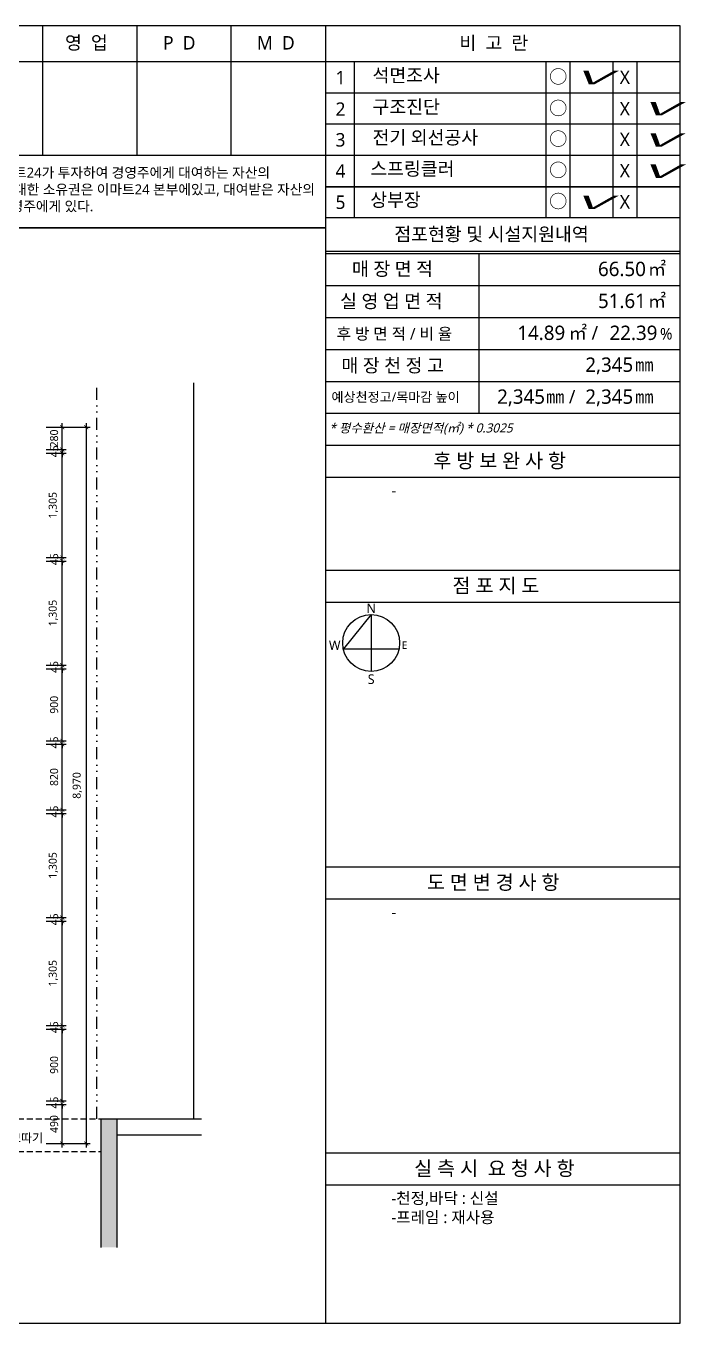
# Model space of a CAD drawing. Header units: millimetres. Extents: x 549809 to 574494, y -72589 to -46121.
# Drawn here: x 566231 to 574494, y -72589 to -56347 of the extents above; entities that cross this region are included whole.
import ezdxf
from ezdxf.enums import TextEntityAlignment as Align

# ---------------------------------------------------------------- set-up
doc = ezdxf.new("R2010")
doc.units = ezdxf.units.MM
doc.linetypes.add('DIVIDE', pattern=[1.25, 0.5, -0.25, 0, -0.25, 0, -0.25])
doc.linetypes.add('HIDDEN', pattern=[0.375, 0.25, -0.125])
for name, color, linetype in [('DIM', 7, 'Continuous'), ('HATCH', 6, 'Continuous'), ('layout', 2, 'Continuous'), ('OUT', 4, 'Continuous'), ('SHEET', 6, 'Continuous'), ('text', 7, 'Continuous'), ('TXT', 7, 'Continuous'), ('WALL', 2, 'Continuous'), ('천정라인', 1, 'Continuous')]:
    doc.layers.add(name, color=color, linetype=linetype)
doc.styles.get("Standard").update_dxf_attribs({"font": 'malgun.ttf'})
doc.styles.add('맑은고딕', font='malgun.ttf')
doc.dimstyles.new('DIM_기본(50)', dxfattribs={"dimscale": 50, "dimtxt": 2, "dimasz": 1, "dimexe": 1, "dimexo": 2, "dimgap": 1, "dimtad": 1, "dimtoh": 1, "dimdec": 0, "dimzin": 0, "dimdsep": 46, "dimlunit": 6, "dimtxsty": '맑은고딕', "dimblk": 'ARCHTICK', "dimcen": 1, "dimdle": 1, "dimclrd": 1, "dimclre": 1, "dimclrt": 7, "dimadec": 0, "dimazin": 0, "dimtfac": 1, "dimtdec": 0, "dimtix": 1, "dimtmove": 2, "dimatfit": 3, "dimldrblk": 'ARCHTICK', "dimfxl": 1, "dimtolj": 1, "dimtzin": 0, "dimlwd": -1, "dimlwe": -1, "dimarcsym": 0})

# ---------------------------------------------------------------- blocks, each defined once
blk = doc.blocks.new('도면FORM(50)_1')
at = {"layer": 'layout', "color": 7}
for p, q in [((232575, -90412), (232285, -90772)), ((232575, -90412), (232575, -91006)), ((232285, -90772), (232865, -90772))]:
    blk.add_line(p, q, dxfattribs=at)
blk.add_circle((232575, -90709), 297, dxfattribs=at)
at = {"layer": 'SHEET', "color": 7}
for p, q in [((235800, -84271), (215289, -84271)), ((221096, -84271), (221096, -84867)), ((221863, -84271), (221863, -84867)), ((222719, -84271), (222719, -84867)), ((223696, -84271), (223696, -84867)), ((227900, -84271), (227900, -85796)), ((228168, -84271), (228168, -85623)), ((229150, -85623), (229150, -84271)), ((230133, -85623), (230133, -84271)), ((231115, -85623), (231115, -84271)), ((232097, -84271), (232097, -97806)), ((235800, -84646), (228168, -84646)), ((232397, -84646), (232397, -86274)), ((227900, -84867), (215289, -84867)), ((215558, -84867), (215558, -86379)), ((216891, -84867), (216891, -86379)), ((217391, -84867), (217391, -86379)), ((217659, -84867), (217659, -86379)), ((218993, -84867), (218993, -86379)), ((218993, -84867), (218993, -86379)), ((219493, -84867), (219493, -86379)), ((219761, -84867), (219761, -86379)), ((221095, -84867), (221095, -86379)), ((221095, -84867), (221095, -86379)), ((221595, -84867), (221595, -86379)), ((221863, -84867), (221863, -86379)), ((223196, -84867), (223196, -86379)), ((223196, -84867), (223196, -86379)), ((223696, -84867), (223696, -86379)), ((223965, -84867), (223965, -86379)), ((225298, -84867), (225298, -86379)), ((225298, -84867), (225298, -86379)), ((225798, -84867), (225798, -86379)), ((226067, -84867), (226067, -86379)), ((227400, -84867), (227400, -86379)), ((227400, -84867), (227400, -86379)), ((227900, -84867), (227900, -86379)), ((235800, -84971), (232097, -84971)), ((215558, -85262), (217391, -85262)), ((217659, -85262), (219493, -85262)), ((219761, -85262), (220595, -85262)), ((219761, -85262), (221595, -85262)), ((221863, -85262), (223696, -85262)), ((221863, -85262), (223696, -85262)), ((223965, -85262), (225798, -85262)), ((223965, -85262), (225798, -85262)), ((226067, -85262), (227900, -85262)), ((226067, -85262), (227900, -85262)), ((235800, -85297), (232097, -85297)), ((215558, -85623), (217391, -85623)), ((217659, -85623), (219493, -85623)), ((219761, -85623), (220595, -85623)), ((219761, -85623), (221595, -85623)), ((221863, -85623), (223696, -85623)), ((221863, -85623), (223696, -85623)), ((223965, -85623), (225798, -85623)), ((223965, -85623), (225798, -85623)), ((226067, -85623), (227900, -85623)), ((226067, -85623), (227900, -85623)), ((232097, -85623), (227900, -85623)), ((235800, -85623), (232097, -85623)), ((235800, -85623), (232097, -85623)), ((215558, -86001), (217391, -86001)), ((217659, -86001), (219493, -86001)), ((219761, -86001), (220595, -86001)), ((219761, -86001), (221595, -86001)), ((221863, -86001), (223696, -86001)), ((221863, -86001), (223696, -86001)), ((223965, -86001), (225798, -86001)), ((223965, -86001), (225798, -86001)), ((225798, -86001), (227900, -86001)), ((225798, -86001), (227900, -86001)), ((235800, -85949), (232097, -85949)), ((235800, -85949), (232097, -85949)), ((235800, -86274), (232097, -86274)), ((215289, -86379), (232097, -86379)), ((216891, -86379), (216891, -87392)), ((232097, -86379), (227900, -86379)), ((235800, -86624), (232097, -86624)), ((235800, -86649), (232097, -86649)), ((233698, -86649), (233698, -88316)), ((235800, -86983), (232097, -86983)), ((216891, -87392), (215289, -87392)), ((235800, -87316), (232097, -87316)), ((235800, -87649), (232097, -87649)), ((235800, -87983), (232097, -87983)), ((235800, -88316), (232097, -88316)), ((235800, -88649), (232097, -88649)), ((235800, -88983), (232097, -88983)), ((235800, -89953), (232097, -89953)), ((235800, -90286), (232097, -90286)), ((235800, -93049), (232097, -93049)), ((235800, -93382), (232097, -93382)), ((235800, -96034), (232097, -96034)), ((235800, -96367), (232097, -96367))]:
    blk.add_line(p, q, dxfattribs=at)
at = {"layer": 'SHEET', "color": 7, "lineweight": 30}
for p, q in [((215289, -84271), (215289, -97806)), ((235800, -97806), (235800, -84271)), ((234400, -86274), (234400, -84646)), ((234650, -86274), (234650, -84646)), ((235100, -86274), (235100, -84646)), ((235350, -86274), (235350, -84646)), ((232097, -85949), (235800, -85949)), ((215289, -97806), (235800, -97806))]:
    blk.add_line(p, q, dxfattribs=at)
at = {"layer": 'SHEET', "color": 7}
blk.add_lwpolyline([(218399, -84283), (221084, -84283), (221084, -84855), (218399, -84855)], close=True, dxfattribs=at)
at = {"layer": 'SHEET', "color": 7, "style": '맑은고딕'}
for s, height, p in [('SCALE', 80, (222796, -84413)), ('NOTE', 80, (223770, -84414)), ('개  발', 140, (228427, -84521)), ('영  업', 140, (229381, -84515)), ('P  D', 140, (230404, -84517)), ('M  D', 140, (231384, -84517)), ('비  고  란', 140, (233496, -84518)), ('확인일', 100, (221273, -84619)), ('○', 140, (234431, -84870)), ('1', 140, (232203, -84880)), ('X', 140, (235168, -84876)), ('워크인쿨러', 108.3, (215819, -85051)), ('곤도라', 108.3, (220192, -85034)), ('냉난방기', 108.3, (222221, -85090)), ('행사평대', 108.3, (224329, -85093)), ('카운터 가구 일체', 108.3, (226163, -85035)), ('냉동평대', 108.3, (218024, -85126)), ('(중앙, 엔드, 창문형, 카운터)', 75, (219787, -85187)), ('(PC장/BC장 포함, 1set)', 75, (226209, -85187)), ('2', 140, (232203, -85208)), ('○', 140, (234431, -85199)), ('X', 140, (235168, -85205)), ('오픈 쇼케이스', 108.3, (215747, -85429)), ('냉동콤비', 108.3, (218038, -85483)), ('차별화장', 108.3, (220125, -85448)), ('온장고', 108.3, (222299, -85487)), ('CCTV', 108.3, (224457, -85500)), ('시식대 일체', 108.3, (226340, -85425)), ('3', 140, (232203, -85529)), ('○', 140, (234431, -85519)), ('X', 140, (235168, -85525)), ('(주류, 수입과자)', 75, (220034, -85567)), ('(시식테이블  포함, 1set)', 75, (226186, -85565)), ('엔드형 쇼케이스', 108.3, (217771, -85861)), ('경량렉', 108.3, (220195, -85867)), ('온수기', 108.3, (222303, -85852)), ('싱크대', 108.3, (224395, -85802)), ('카운터 의자', 108.3, (226348, -85869)), ('4', 140, (232203, -85854)), ('○', 140, (234431, -85845)), ('X', 140, (235168, -85851)), ('(백룸형)', 75, (224436, -85954)), ('5', 140, (232203, -86180)), ('○', 140, (234431, -86170)), ('X', 140, (235168, -86176)), ('RIF + RIC', 108.3, (215905, -86239)), ('컵아이스 냉동고', 108.3, (217785, -86210)), ('WIC 내부 후방렉', 108.3, (219865, -86245)), ('전자레인지', 108.3, (222163, -86239)), ('사다리', 108.3, (224417, -86250)), ('포스', 108.3, (226568, -86239)), ('점포현황 및 시설지원내역', 140, (232817, -86513)), ('매 장 면 적', 140, (232375, -86876)), ('㎡', 140, (235461, -86876)), ('실 영 업 면 적', 140, (232251, -87213)), ('㎡', 140, (235461, -87210)), ('후 방 면 적 / 비 율', 120, (232215, -87543)), ('㎡ /', 140, (234636, -87543)), ('%%%', 120, (235588, -87543)), ('매 장 천 정 고', 140, (232265, -87883)), ('㎜', 140, (235329, -87876)), ('예상천정고/목마감 높이', 100, (232161, -88193)), ('㎜ /', 140, (234399, -88210)), ('㎜', 140, (235329, -88210)), ('후 방 보 완 사 항 ', 150, (233224, -88882)), ('점 포 지 도', 150, (233424, -90186)), ('도 면 변 경 사 항', 150, (233156, -93282)), ('실 측 시  요 청 사 항', 150, (233024, -96267))]:
    blk.add_text(s, height=height, dxfattribs=at).set_placement(p)
at = {"layer": 'SHEET', "color": 7, "attachment_point": 1, "style": '맑은고딕'}
for s, width, insert, char_height in [('확\\P\\P인\\P\\P란', 228.81, (227983, -84616), 91.7), ('(사양)', 1711.86, (216063, -85116), 75), ('기\\P\\P타\\P\\P장\\P\\P비', 228.81, (221686, -85110), 91.7), ('기\\P\\P타\\P\\P장\\P\\P비', 228.81, (223788, -85110), 91.7), ('냉\\P\\P장\\P\\P비', 228.81, (215371, -85260), 91.7), ('냉\\P\\P장\\P\\P비', 228.81, (217473, -85260), 91.7), ('곤\\P\\P도\\P\\P라', 228.81, (219575, -85260), 91.7), ('가\\P\\P구', 228.81, (225882, -85207), 91.7), ('(자수)', 1711.86, (216093, -85480), 75), ('아이스크림 케이스', 1711.86, (215614, -85679), 108.3), ('(1600, 1100)', 1711.86, (215906, -85855), 75), ('전\\P산', 228.81, (225882, -86042), 91.7)]:
    blk.add_mtext_dynamic_manual_height_columns(s, width=width, gutter_width=4168, heights=[0], dxfattribs=dict(at, insert=insert, char_height=char_height))
at = {"layer": 'SHEET', "color": 10, "char_height": 140, "attachment_point": 1, "style": '맑은고딕'}
for s, insert in [('\\pxi-11.785714,l12.785714,t12.785714;석면조사', (232449, -84716)), ('\\pxi-11.785714,l12.785714,t12.785714;구조진단', (232449, -85045)), ('\\pxi-11.785714,l12.785714,t12.785714;전기 외선공사', (232449, -85365)), ('\\pxi-9.82143,l10.65476,t10.65476;스프링클러', (232449, -85691)), ('\\pxi-9.82143,l10.65476,t10.65476;상부장', (232449, -86016))]:
    blk.add_mtext(s, dxfattribs=dict(at, insert=insert))
at = {"layer": 'SHEET', "color": 7, "attachment_point": 1, "style": '맑은고딕'}
for s, insert, char_height, width in [('본 내역은 이마트24가 투자하여 경영주에게 대여하는 자산의 목록이며, 이에대한 소유권은 이마트24 본부에있고, 대여받은 자산의 관리책임은 경영주에게 있다.', (227988, -85749), 105, 4116.12), ('{\\fMalgun Gothic|b0|i1|c129|p50;* 평수환산 = 매장면적(㎡) * 0.3025}', (232138, -88418), 95, 16650.7)]:
    blk.add_mtext(s, dxfattribs=dict(at, insert=insert, char_height=char_height, width=width))
at = {"layer": 'text', "style": '맑은고딕'}
for s, height, p in [('N', 100, (232576, -90348)), ('W', 100, (232195, -90734)), ('E', 80, (232924, -90732)), ('S', 100, (232575, -91087))]:
    blk.add_text(s, height=height, dxfattribs=at).set_placement(p, align=Align.MIDDLE)
blk = doc.blocks.new('_ArchTick')
at = {"color": 0, "linetype": 'ByBlock', "const_width": 0.15}
blk.add_lwpolyline([(-0.5, -0.5), (0.5, 0.5)], dxfattribs=at)
blk = doc.blocks.new('*D64')
at = {"layer": 'Defpoints', "color": 0, "transparency": 16777216}
for p in [(566386, -69852), (566686, -69852), (566386, -70342)]:
    blk.add_point(p, dxfattribs=at)
at = {"layer": 'DIM', "color": 1, "transparency": 16777216}
for p, q in [((566686, -70392), (566686, -69802)), ((566486, -69852), (566736, -69852)), ((566486, -70342), (566736, -70342))]:
    blk.add_line(p, q, dxfattribs=at)
at = {"layer": 'DIM', "color": 1, "transparency": 16777216, "xscale": 50, "yscale": 50, "zscale": 50}
for p, rotation in [((566686, -69852), 90), ((566686, -70342), 270)]:
    blk.add_blockref('_ArchTick', p, dxfattribs=dict(at, rotation=rotation))
at = {"layer": 'DIM', "color": 7, "transparency": 16777216, "insert": (566584, -70097), "char_height": 100, "attachment_point": 5, "rotation": 90, "style": '맑은고딕'}
blk.add_mtext('\\A1;490', dxfattribs=at)
blk = doc.blocks.new('*D65')
at = {"layer": 'Defpoints', "color": 0, "transparency": 16777216}
for p in [(566386, -69807), (566686, -69807), (566386, -69852)]:
    blk.add_point(p, dxfattribs=at)
at = {"layer": 'DIM', "color": 1, "transparency": 16777216}
for p, q in [((566486, -69807), (566736, -69807)), ((566686, -69807), (566686, -69757)), ((566686, -69852), (566686, -69807)), ((566486, -69852), (566736, -69852)), ((566686, -69852), (566686, -69902))]:
    blk.add_line(p, q, dxfattribs=at)
at = {"layer": 'DIM', "color": 1, "transparency": 16777216, "xscale": 50, "yscale": 50, "zscale": 50}
for p, rotation in [((566686, -69807), 270), ((566686, -69852), 90)]:
    blk.add_blockref('_ArchTick', p, dxfattribs=dict(at, rotation=rotation))
at = {"layer": 'DIM', "color": 7, "transparency": 16777216, "insert": (566585, -69829), "char_height": 100, "attachment_point": 5, "rotation": 90, "style": '맑은고딕'}
blk.add_mtext('\\A1;45', dxfattribs=at)
blk = doc.blocks.new('*D66')
at = {"layer": 'Defpoints', "color": 0, "transparency": 16777216}
for p in [(566386, -68907), (566686, -68907), (566386, -69807)]:
    blk.add_point(p, dxfattribs=at)
at = {"layer": 'DIM', "color": 1, "transparency": 16777216}
for p, q in [((566686, -69857), (566686, -68857)), ((566486, -68907), (566736, -68907)), ((566486, -69807), (566736, -69807))]:
    blk.add_line(p, q, dxfattribs=at)
at = {"layer": 'DIM', "color": 1, "transparency": 16777216, "xscale": 50, "yscale": 50, "zscale": 50}
for p, rotation in [((566686, -68907), 90), ((566686, -69807), 270)]:
    blk.add_blockref('_ArchTick', p, dxfattribs=dict(at, rotation=rotation))
at = {"layer": 'DIM', "color": 7, "transparency": 16777216, "insert": (566584, -69357), "char_height": 100, "attachment_point": 5, "rotation": 90, "style": '맑은고딕'}
blk.add_mtext('\\A1;900', dxfattribs=at)
blk = doc.blocks.new('*D67')
at = {"layer": 'Defpoints', "color": 0, "transparency": 16777216}
for p in [(566386, -68862), (566686, -68862), (566386, -68907)]:
    blk.add_point(p, dxfattribs=at)
at = {"layer": 'DIM', "color": 1, "transparency": 16777216}
for p, q in [((566486, -68862), (566736, -68862)), ((566686, -68862), (566686, -68812)), ((566686, -68907), (566686, -68862)), ((566486, -68907), (566736, -68907)), ((566686, -68907), (566686, -68957))]:
    blk.add_line(p, q, dxfattribs=at)
at = {"layer": 'DIM', "color": 1, "transparency": 16777216, "xscale": 50, "yscale": 50, "zscale": 50}
for p, rotation in [((566686, -68862), 270), ((566686, -68907), 90)]:
    blk.add_blockref('_ArchTick', p, dxfattribs=dict(at, rotation=rotation))
at = {"layer": 'DIM', "color": 7, "transparency": 16777216, "insert": (566585, -68884), "char_height": 100, "attachment_point": 5, "rotation": 90, "style": '맑은고딕'}
blk.add_mtext('\\A1;45', dxfattribs=at)
blk = doc.blocks.new('*D68')
at = {"layer": 'Defpoints', "color": 0, "transparency": 16777216}
for p in [(566386, -67557), (566686, -67557), (566386, -68862)]:
    blk.add_point(p, dxfattribs=at)
at = {"layer": 'DIM', "color": 1, "transparency": 16777216}
for p, q in [((566486, -67557), (566736, -67557)), ((566686, -68912), (566686, -67507)), ((566486, -68862), (566736, -68862))]:
    blk.add_line(p, q, dxfattribs=at)
at = {"layer": 'DIM', "color": 1, "transparency": 16777216, "xscale": 50, "yscale": 50, "zscale": 50}
for p, rotation in [((566686, -67557), 90), ((566686, -68862), 270)]:
    blk.add_blockref('_ArchTick', p, dxfattribs=dict(at, rotation=rotation))
at = {"layer": 'DIM', "color": 7, "transparency": 16777216, "insert": (566575, -68209), "char_height": 100, "attachment_point": 5, "rotation": 90, "style": '맑은고딕'}
blk.add_mtext('\\A1;1,305', dxfattribs=at)
blk = doc.blocks.new('*D69')
at = {"layer": 'Defpoints', "color": 0, "transparency": 16777216}
for p in [(566386, -67512), (566386, -67557), (566686, -67512)]:
    blk.add_point(p, dxfattribs=at)
at = {"layer": 'DIM', "color": 1, "transparency": 16777216}
for p, q in [((566486, -67512), (566736, -67512)), ((566486, -67557), (566736, -67557)), ((566686, -67512), (566686, -67462)), ((566686, -67557), (566686, -67512)), ((566686, -67557), (566686, -67607))]:
    blk.add_line(p, q, dxfattribs=at)
at = {"layer": 'DIM', "color": 1, "transparency": 16777216, "xscale": 50, "yscale": 50, "zscale": 50}
for p, rotation in [((566686, -67512), 270), ((566686, -67557), 90)]:
    blk.add_blockref('_ArchTick', p, dxfattribs=dict(at, rotation=rotation))
at = {"layer": 'DIM', "color": 7, "transparency": 16777216, "insert": (566585, -67534), "char_height": 100, "attachment_point": 5, "rotation": 90, "style": '맑은고딕'}
blk.add_mtext('\\A1;45', dxfattribs=at)
blk = doc.blocks.new('*D70')
at = {"layer": 'Defpoints', "color": 0, "transparency": 16777216}
for p in [(566386, -66207), (566686, -66207), (566386, -67512)]:
    blk.add_point(p, dxfattribs=at)
at = {"layer": 'DIM', "color": 1, "transparency": 16777216}
for p, q in [((566486, -66207), (566736, -66207)), ((566686, -67562), (566686, -66157)), ((566486, -67512), (566736, -67512))]:
    blk.add_line(p, q, dxfattribs=at)
at = {"layer": 'DIM', "color": 1, "transparency": 16777216, "xscale": 50, "yscale": 50, "zscale": 50}
for p, rotation in [((566686, -66207), 90), ((566686, -67512), 270)]:
    blk.add_blockref('_ArchTick', p, dxfattribs=dict(at, rotation=rotation))
at = {"layer": 'DIM', "color": 7, "transparency": 16777216, "insert": (566575, -66859), "char_height": 100, "attachment_point": 5, "rotation": 90, "style": '맑은고딕'}
blk.add_mtext('\\A1;1,305', dxfattribs=at)
blk = doc.blocks.new('*D71')
at = {"layer": 'Defpoints', "color": 0, "transparency": 16777216}
for p in [(566386, -66162), (566386, -66207), (566686, -66162)]:
    blk.add_point(p, dxfattribs=at)
at = {"layer": 'DIM', "color": 1, "transparency": 16777216}
for p, q in [((566486, -66162), (566736, -66162)), ((566486, -66207), (566736, -66207)), ((566686, -66162), (566686, -66112)), ((566686, -66207), (566686, -66162)), ((566686, -66207), (566686, -66257))]:
    blk.add_line(p, q, dxfattribs=at)
at = {"layer": 'DIM', "color": 1, "transparency": 16777216, "xscale": 50, "yscale": 50, "zscale": 50}
for p, rotation in [((566686, -66162), 270), ((566686, -66207), 90)]:
    blk.add_blockref('_ArchTick', p, dxfattribs=dict(at, rotation=rotation))
at = {"layer": 'DIM', "color": 7, "transparency": 16777216, "insert": (566585, -66184), "char_height": 100, "attachment_point": 5, "rotation": 90, "style": '맑은고딕'}
blk.add_mtext('\\A1;45', dxfattribs=at)
blk = doc.blocks.new('*D72')
at = {"layer": 'Defpoints', "color": 0, "transparency": 16777216}
for p in [(566386, -65342), (566686, -65342), (566386, -66162)]:
    blk.add_point(p, dxfattribs=at)
at = {"layer": 'DIM', "color": 1, "transparency": 16777216}
for p, q in [((566686, -66212), (566686, -65292)), ((566486, -65342), (566736, -65342)), ((566486, -66162), (566736, -66162))]:
    blk.add_line(p, q, dxfattribs=at)
at = {"layer": 'DIM', "color": 1, "transparency": 16777216, "xscale": 50, "yscale": 50, "zscale": 50}
for p, rotation in [((566686, -65342), 90), ((566686, -66162), 270)]:
    blk.add_blockref('_ArchTick', p, dxfattribs=dict(at, rotation=rotation))
at = {"layer": 'DIM', "color": 7, "transparency": 16777216, "insert": (566584, -65752), "char_height": 100, "attachment_point": 5, "rotation": 90, "style": '맑은고딕'}
blk.add_mtext('\\A1;820', dxfattribs=at)
blk = doc.blocks.new('*D73')
at = {"layer": 'Defpoints', "color": 0, "transparency": 16777216}
for p in [(566386, -65297), (566386, -65342), (566686, -65297)]:
    blk.add_point(p, dxfattribs=at)
at = {"layer": 'DIM', "color": 1, "transparency": 16777216}
for p, q in [((566686, -65297), (566686, -65247)), ((566486, -65297), (566736, -65297)), ((566486, -65342), (566736, -65342)), ((566686, -65342), (566686, -65297)), ((566686, -65342), (566686, -65392))]:
    blk.add_line(p, q, dxfattribs=at)
at = {"layer": 'DIM', "color": 1, "transparency": 16777216, "xscale": 50, "yscale": 50, "zscale": 50}
for p, rotation in [((566686, -65297), 270), ((566686, -65342), 90)]:
    blk.add_blockref('_ArchTick', p, dxfattribs=dict(at, rotation=rotation))
at = {"layer": 'DIM', "color": 7, "transparency": 16777216, "insert": (566585, -65319), "char_height": 100, "attachment_point": 5, "rotation": 90, "style": '맑은고딕'}
blk.add_mtext('\\A1;45', dxfattribs=at)
blk = doc.blocks.new('*D74')
at = {"layer": 'Defpoints', "color": 0, "transparency": 16777216}
for p in [(566386, -64397), (566686, -64397), (566386, -65297)]:
    blk.add_point(p, dxfattribs=at)
at = {"layer": 'DIM', "color": 1, "transparency": 16777216}
for p, q in [((566486, -64397), (566736, -64397)), ((566686, -65347), (566686, -64347)), ((566486, -65297), (566736, -65297))]:
    blk.add_line(p, q, dxfattribs=at)
at = {"layer": 'DIM', "color": 1, "transparency": 16777216, "xscale": 50, "yscale": 50, "zscale": 50}
for p, rotation in [((566686, -64397), 90), ((566686, -65297), 270)]:
    blk.add_blockref('_ArchTick', p, dxfattribs=dict(at, rotation=rotation))
at = {"layer": 'DIM', "color": 7, "transparency": 16777216, "insert": (566584, -64847), "char_height": 100, "attachment_point": 5, "rotation": 90, "style": '맑은고딕'}
blk.add_mtext('\\A1;900', dxfattribs=at)
blk = doc.blocks.new('*D75')
at = {"layer": 'Defpoints', "color": 0, "transparency": 16777216}
for p in [(566386, -64352), (566386, -64397), (566686, -64352)]:
    blk.add_point(p, dxfattribs=at)
at = {"layer": 'DIM', "color": 1, "transparency": 16777216}
for p, q in [((566686, -64352), (566686, -64302)), ((566486, -64352), (566736, -64352)), ((566486, -64397), (566736, -64397)), ((566686, -64397), (566686, -64352)), ((566686, -64397), (566686, -64447))]:
    blk.add_line(p, q, dxfattribs=at)
at = {"layer": 'DIM', "color": 1, "transparency": 16777216, "xscale": 50, "yscale": 50, "zscale": 50}
for p, rotation in [((566686, -64352), 270), ((566686, -64397), 90)]:
    blk.add_blockref('_ArchTick', p, dxfattribs=dict(at, rotation=rotation))
at = {"layer": 'DIM', "color": 7, "transparency": 16777216, "insert": (566585, -64374), "char_height": 100, "attachment_point": 5, "rotation": 90, "style": '맑은고딕'}
blk.add_mtext('\\A1;45', dxfattribs=at)
blk = doc.blocks.new('*D76')
at = {"layer": 'Defpoints', "color": 0, "transparency": 16777216}
for p in [(566386, -63047), (566686, -63047), (566386, -64352)]:
    blk.add_point(p, dxfattribs=at)
at = {"layer": 'DIM', "color": 1, "transparency": 16777216}
for p, q in [((566686, -64402), (566686, -62997)), ((566486, -63047), (566736, -63047)), ((566486, -64352), (566736, -64352))]:
    blk.add_line(p, q, dxfattribs=at)
at = {"layer": 'DIM', "color": 1, "transparency": 16777216, "xscale": 50, "yscale": 50, "zscale": 50}
for p, rotation in [((566686, -63047), 90), ((566686, -64352), 270)]:
    blk.add_blockref('_ArchTick', p, dxfattribs=dict(at, rotation=rotation))
at = {"layer": 'DIM', "color": 7, "transparency": 16777216, "insert": (566575, -63699), "char_height": 100, "attachment_point": 5, "rotation": 90, "style": '맑은고딕'}
blk.add_mtext('\\A1;1,305', dxfattribs=at)
blk = doc.blocks.new('*D77')
at = {"layer": 'Defpoints', "color": 0, "transparency": 16777216}
for p in [(566386, -63002), (566686, -63002), (566386, -63047)]:
    blk.add_point(p, dxfattribs=at)
at = {"layer": 'DIM', "color": 1, "transparency": 16777216}
for p, q in [((566486, -63002), (566736, -63002)), ((566686, -63002), (566686, -62952)), ((566686, -63047), (566686, -63002)), ((566486, -63047), (566736, -63047)), ((566686, -63047), (566686, -63097))]:
    blk.add_line(p, q, dxfattribs=at)
at = {"layer": 'DIM', "color": 1, "transparency": 16777216, "xscale": 50, "yscale": 50, "zscale": 50}
for p, rotation in [((566686, -63002), 270), ((566686, -63047), 90)]:
    blk.add_blockref('_ArchTick', p, dxfattribs=dict(at, rotation=rotation))
at = {"layer": 'DIM', "color": 7, "transparency": 16777216, "insert": (566585, -63024), "char_height": 100, "attachment_point": 5, "rotation": 90, "style": '맑은고딕'}
blk.add_mtext('\\A1;45', dxfattribs=at)
blk = doc.blocks.new('*D78')
at = {"layer": 'Defpoints', "color": 0, "transparency": 16777216}
for p in [(566386, -61697), (566686, -61697), (566386, -63002)]:
    blk.add_point(p, dxfattribs=at)
at = {"layer": 'DIM', "color": 1, "transparency": 16777216}
for p, q in [((566486, -61697), (566736, -61697)), ((566686, -63052), (566686, -61647)), ((566486, -63002), (566736, -63002))]:
    blk.add_line(p, q, dxfattribs=at)
at = {"layer": 'DIM', "color": 1, "transparency": 16777216, "xscale": 50, "yscale": 50, "zscale": 50}
for p, rotation in [((566686, -61697), 90), ((566686, -63002), 270)]:
    blk.add_blockref('_ArchTick', p, dxfattribs=dict(at, rotation=rotation))
at = {"layer": 'DIM', "color": 7, "transparency": 16777216, "insert": (566575, -62349), "char_height": 100, "attachment_point": 5, "rotation": 90, "style": '맑은고딕'}
blk.add_mtext('\\A1;1,305', dxfattribs=at)
blk = doc.blocks.new('*D79')
at = {"layer": 'Defpoints', "color": 0, "transparency": 16777216}
for p in [(566386, -61652), (566386, -61697), (566686, -61652)]:
    blk.add_point(p, dxfattribs=at)
at = {"layer": 'DIM', "color": 1, "transparency": 16777216}
for p, q in [((566486, -61652), (566736, -61652)), ((566486, -61697), (566736, -61697)), ((566686, -61652), (566686, -61602)), ((566686, -61697), (566686, -61652)), ((566686, -61697), (566686, -61747))]:
    blk.add_line(p, q, dxfattribs=at)
at = {"layer": 'DIM', "color": 1, "transparency": 16777216, "xscale": 50, "yscale": 50, "zscale": 50}
for p, rotation in [((566686, -61652), 270), ((566686, -61697), 90)]:
    blk.add_blockref('_ArchTick', p, dxfattribs=dict(at, rotation=rotation))
at = {"layer": 'DIM', "color": 7, "transparency": 16777216, "insert": (566585, -61674), "char_height": 100, "attachment_point": 5, "rotation": 90, "style": '맑은고딕'}
blk.add_mtext('\\A1;45', dxfattribs=at)
blk = doc.blocks.new('*D80')
at = {"layer": 'Defpoints', "color": 0, "transparency": 16777216}
for p in [(566386, -61372), (566686, -61372), (566386, -61652)]:
    blk.add_point(p, dxfattribs=at)
at = {"layer": 'DIM', "color": 1, "transparency": 16777216}
for p, q in [((566486, -61372), (566736, -61372)), ((566686, -61372), (566686, -61322)), ((566686, -61652), (566686, -61372)), ((566486, -61652), (566736, -61652)), ((566686, -61652), (566686, -61702))]:
    blk.add_line(p, q, dxfattribs=at)
at = {"layer": 'DIM', "color": 1, "transparency": 16777216, "xscale": 50, "yscale": 50, "zscale": 50}
for p, rotation in [((566686, -61372), 270), ((566686, -61652), 90)]:
    blk.add_blockref('_ArchTick', p, dxfattribs=dict(at, rotation=rotation))
at = {"layer": 'DIM', "color": 7, "transparency": 16777216, "insert": (566584, -61512), "char_height": 100, "attachment_point": 5, "rotation": 90, "style": '맑은고딕'}
blk.add_mtext('\\A1;280', dxfattribs=at)
blk = doc.blocks.new('*D81')
at = {"layer": 'Defpoints', "color": 0, "transparency": 16777216}
for p in [(566386, -61372), (566386, -70342), (566986, -70342)]:
    blk.add_point(p, dxfattribs=at)
at = {"layer": 'DIM', "color": 1, "transparency": 16777216}
for p, q in [((566486, -61372), (567036, -61372)), ((566986, -61322), (566986, -70392)), ((566486, -70342), (567036, -70342))]:
    blk.add_line(p, q, dxfattribs=at)
at = {"layer": 'DIM', "color": 1, "transparency": 16777216, "xscale": 50, "yscale": 50, "zscale": 50}
for p, rotation in [((566986, -61372), 90), ((566986, -70342), 270)]:
    blk.add_blockref('_ArchTick', p, dxfattribs=dict(at, rotation=rotation))
at = {"layer": 'DIM', "color": 7, "transparency": 16777216, "insert": (566875, -65857), "char_height": 100, "attachment_point": 5, "rotation": 90, "style": '맑은고딕'}
blk.add_mtext('\\A1;8,970', dxfattribs=at)

msp = doc.modelspace()

# ---------------------------------------------------------------- hatches: boundary and pattern name
at = {"layer": 'HATCH'}
h = msp.add_hatch(dxfattribs=at)
h.set_pattern_fill('ANSI33', color=8, scale=25, angle=90)
h.set_pattern_definition([(135, (490818.04, -604750.56), (-112.2532, -112.2532), []), (135, (490818.04, -604638.3), (-112.2532, -112.2532), [79.375, -39.6875])])
h.paths.add_polyline_path([(557800.4, -61141.9), (557800.4, -61371.9), (564540.4, -61371.9), (564540.4, -61141.9)])
h.paths.add_polyline_path([(557810.4, -70251.9), (557810.4, -70606.9), (557470.4, -70606.9), (557470.4, -71641.9), (557860.4, -71641.9), (557860.4, -70641.9), (562820.4, -70641.9), (562820.4, -70511.9), (563570.4, -70511.9), (563570.4, -70641.9), (564140.4, -70641.9), (564140.4, -70341.9), (563210.4, -70341.9), (563210.4, -70411.9), (562890.4, -70411.9), (562890.4, -70341.9), (562740.4, -70341.9), (562740.4, -70251.9)])
h.paths.add_polyline_path([(562350.4, -70641.9), (562350.4, -71641.9), (562740.4, -71641.9), (562740.4, -70641.9)], flags=17)
h.paths.add_polyline_path([(567170.4, -70031.9), (567170.4, -71641.9), (567370.4, -71641.9), (567370.4, -70031.9)])

# ---------------------------------------------------------------- linework, layer by layer
at = {"layer": 'OUT', "color": 5, "linetype": 'DIVIDE', "ltscale": 300}
msp.add_line((567120.4, -70031.9), (567120.4, -60816.9), dxfattribs=at)
at = {"layer": 'OUT', "color": 1}
for p, q in [((568330.4, -60816.9), (568330.4, -70031.9)), ((567370.4, -70031.9), (568430.4, -70031.9)), ((567370.4, -70231.9), (568430.4, -70231.9))]:
    msp.add_line(p, q, dxfattribs=at)
at = {"layer": 'WALL'}
for p, q in [((567170.4, -70031.9), (567170.4, -71641.9)), ((567170.4, -70031.9), (567370.4, -70031.9)), ((567370.4, -70031.9), (567370.4, -71641.9))]:
    msp.add_line(p, q, dxfattribs=at)
at = {"layer": '천정라인', "color": 1, "linetype": 'HIDDEN', "ltscale": 300}
for p, q in [((565340.4, -70031.9), (567170.4, -70031.9)), ((565340.4, -70441.9), (567170.4, -70441.9))]:
    msp.add_line(p, q, dxfattribs=at)

# ---------------------------------------------------------------- block references
at = {"layer": 'layout', "color": 3, "xscale": 1.199999999995198, "yscale": 1.199999999995198, "zscale": 1.199999999995198}
msp.add_blockref('도면FORM(50)_1', (291462.4, 44778), dxfattribs=at)

# ---------------------------------------------------------------- texts
at = {"layer": 'SHEET', "color": 10, "style": '맑은고딕', "oblique": 35, "width": 3}
for p in [(573312.8, -56992.3), (574152.8, -57383.1), (574152.8, -57774), (574152.8, -58164.8), (573312.8, -58555.6)]:
    msp.add_text('Ｖ', height=168, dxfattribs=at).set_placement(p, align=Align.MIDDLE_CENTER)
at = {"layer": 'SHEET', "color": 7, "style": '맑은고딕'}
for s, p in [('66.50', (573991.3, -59389.2)), ('51.61', (573991.3, -59789.2)), ('14.89', (572981.4, -60189.2)), ('22.39', (574135.5, -60189.2)), ('2,345', (573832.4, -60588.1)), ('2,345', (572728.4, -60988.1)), ('2,345', (573832.4, -60988.1))]:
    msp.add_text(s, height=180, dxfattribs=at).set_placement(p, align=Align.MIDDLE_RIGHT)
at = {"layer": 'SHEET', "color": 7, "char_height": 144, "attachment_point": 1, "style": '맑은고딕'}
for s, insert in [('\\pxi-7.6716,l12.786,t12.786;-', (570068.5, -62091)), ('\\pxi-7.6716,l12.786,t12.786;-', (570068.5, -67370.8)), ('\\pxi-7.6716,l12.786,t12.786;-천정,바닥 : 신설\\P-프레임 : 재사용', (570068.5, -70952.4))]:
    msp.add_mtext(s, dxfattribs=dict(at, insert=insert))
at = {"layer": 'TXT', "ltscale": 0.5}
msp.add_text('워크인 모따기', height=110, rotation=360, dxfattribs=at).set_placement((565579.8, -70326.9))

# ---------------------------------------------------------------- dimensions: what is measured, and where the dimension line sits
at = {"layer": 'DIM'}
for base, p1, p2, picture, middle in [((566685.6, -61371.9), (566385.6, -61651.9), (566385.6, -61371.9), '*D80', (566583.9, -61511.9)), ((566985.6, -70341.9), (566385.6, -61371.9), (566385.6, -70341.9), '*D81', (566875.5, -65856.9)), ((566685.6, -61651.9), (566385.6, -61696.9), (566385.6, -61651.9), '*D79', (566584.7, -61674.4)), ((566685.6, -61696.9), (566385.6, -63001.9), (566385.6, -61696.9), '*D78', (566575.2, -62349.4)), ((566685.6, -63001.9), (566385.6, -63046.9), (566385.6, -63001.9), '*D77', (566584.7, -63024.4)), ((566685.6, -63046.9), (566385.6, -64351.9), (566385.6, -63046.9), '*D76', (566575.2, -63699.4)), ((566685.6, -64351.9), (566385.6, -64396.9), (566385.6, -64351.9), '*D75', (566584.7, -64374.4)), ((566685.6, -64396.9), (566385.6, -65296.9), (566385.6, -64396.9), '*D74', (566583.9, -64846.9)), ((566685.6, -65296.9), (566385.6, -65341.9), (566385.6, -65296.9), '*D73', (566584.7, -65319.4)), ((566685.6, -65341.9), (566385.6, -66161.9), (566385.6, -65341.9), '*D72', (566583.9, -65751.9)), ((566685.6, -66161.9), (566385.6, -66206.9), (566385.6, -66161.9), '*D71', (566584.7, -66184.4)), ((566685.6, -66206.9), (566385.6, -67511.9), (566385.6, -66206.9), '*D70', (566575.2, -66859.4)), ((566685.6, -67511.9), (566385.6, -67556.9), (566385.6, -67511.9), '*D69', (566584.7, -67534.4)), ((566685.6, -67556.9), (566385.6, -68861.9), (566385.6, -67556.9), '*D68', (566575.2, -68209.4)), ((566685.6, -68861.9), (566385.6, -68906.9), (566385.6, -68861.9), '*D67', (566584.7, -68884.4)), ((566685.6, -68906.9), (566385.6, -69806.9), (566385.6, -68906.9), '*D66', (566583.9, -69356.9)), ((566685.6, -69806.9), (566385.6, -69851.9), (566385.6, -69806.9), '*D65', (566584.7, -69829.4)), ((566685.6, -69851.9), (566385.6, -70341.9), (566385.6, -69851.9), '*D64', (566583.9, -70096.9))]:
    dim = msp.add_linear_dim(base=base, p1=p1, p2=p2, angle=90, dimstyle='DIM_기본(50)', dxfattribs=at)
    dim.commit()
    dim.dimension.update_dxf_attribs({"geometry": picture, "text_midpoint": middle})

doc.saveas('drawing.dxf')
